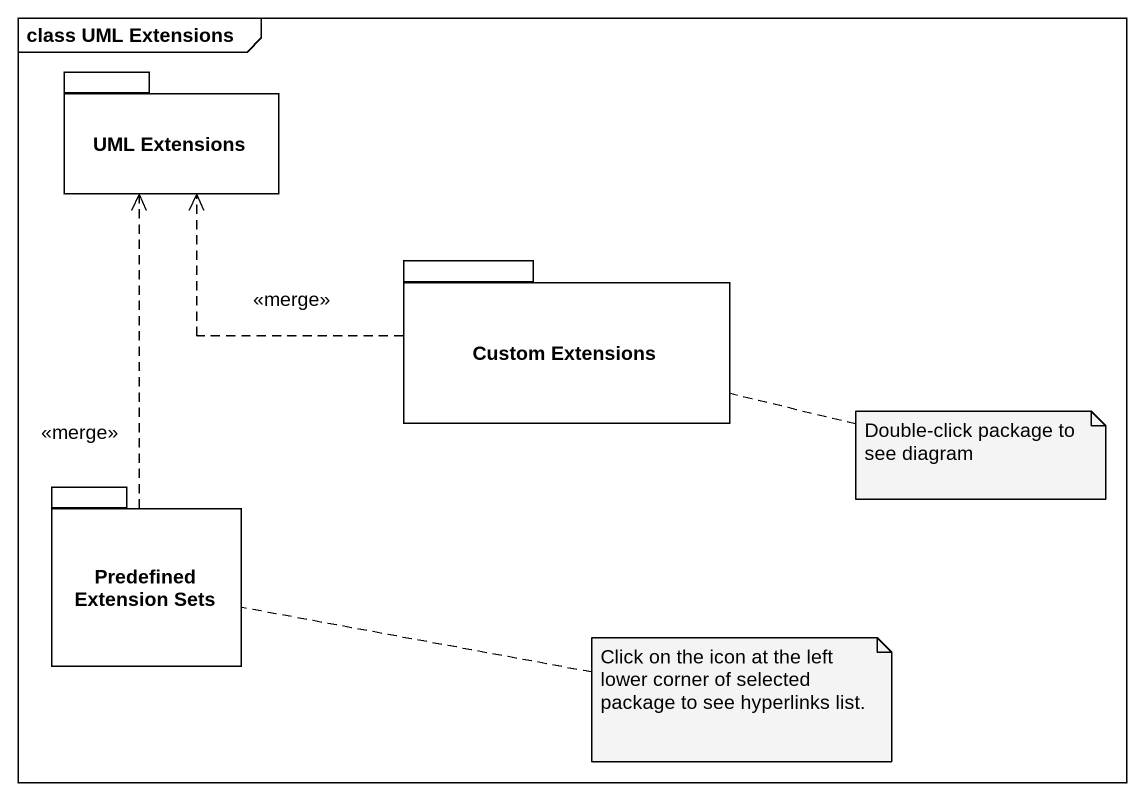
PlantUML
@startuml
mainframe class UML Extensions
package "UML Extensions" as UML_Extensions {
}
package "Custom Extensions" as Custom_Extensions {
}
package "Predefined Extension Sets" as Predefined_Extension_Sets {
}
Custom_Extensions .left.> UML_Extensions : <<merge>>
Predefined_Extension_Sets .up.> UML_Extensions : <<merge>>
note right of Custom_Extensions : Double-click package to see diagram
note right of Predefined_Extension_Sets : Click on the icon at the left lower corner of selected package to see hyperlinks list.
@enduml
